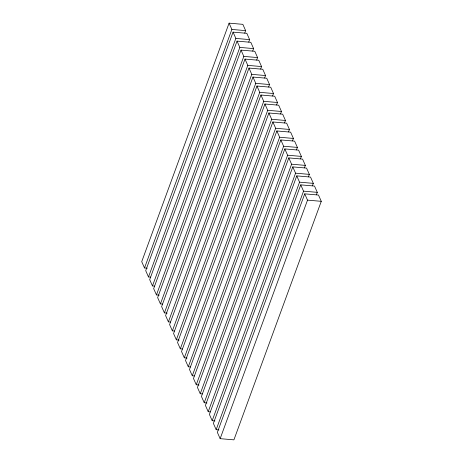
<?xml version="1.0" encoding="UTF-8"?>
<svg xmlns="http://www.w3.org/2000/svg" width="463" height="463" viewBox="0 0 463 463"><rect width="100%" height="100%" fill="white"/><g stroke="black" fill="none" stroke-linecap="round" stroke-linejoin="round"><path stroke-width="0.69" d="M244.724 33.11L245.633 30.627L242.849 24.336L229.081 23.15L141.724 261.676L144.508 267.961L147.263 268.199M144.508 267.961L231.87 29.441L229.081 23.15M248.706 42.092L249.615 39.61L246.825 33.319L233.063 32.132L145.706 270.658L148.49 276.949L150.556 277.123M148.49 276.949L235.852 38.423L233.063 32.132M252.688 51.08L253.597 48.592L250.807 42.307L237.044 41.12L149.682 279.64L152.472 285.931L154.538 286.111M152.472 285.931L239.834 47.405L237.044 41.12M256.67 60.063L257.578 57.58L254.789 51.289L241.026 50.102L153.664 288.628L156.453 294.914L159.208 295.151M156.453 294.914L243.816 56.393L241.026 50.102M260.652 69.045L261.56 66.562L258.771 60.271L245.008 59.085L157.646 297.611L160.435 303.902L162.501 304.081M160.435 303.902L247.798 65.376L245.008 59.085M264.628 78.033L265.542 75.544L262.752 69.259L248.99 68.073L161.628 306.593L164.417 312.884L167.166 313.121M164.417 312.884L251.779 74.358L248.99 68.073M268.609 87.015L269.524 84.532L266.734 78.241L252.972 77.055L165.609 315.581L168.399 321.866L170.459 322.045M168.399 321.866L255.755 83.346L252.972 77.055M272.591 95.997L273.5 93.514L270.716 87.223L256.953 86.037L169.591 324.563L172.381 330.854L174.441 331.033M172.381 330.854L259.737 92.328L256.953 86.037M276.573 104.985L277.482 102.497L274.698 96.211L260.935 95.025L173.573 333.551L176.357 339.836L179.112 340.074M176.357 339.836L263.719 101.31L260.935 95.025M280.555 113.967L281.463 111.485L278.68 105.194L264.917 104.007L177.555 342.533L180.339 348.824L182.405 348.998M180.339 348.824L267.701 110.298L264.917 104.007M284.537 122.95L285.445 120.467L282.661 114.176L268.899 112.995L181.537 351.515L184.32 357.806L187.075 358.044M184.32 357.806L271.683 119.28L268.899 112.995M288.518 131.938L289.427 129.449L286.643 123.164L272.875 121.977L185.518 360.503L188.302 366.789L190.368 366.968M188.302 366.789L275.664 128.268L272.875 121.977M292.5 140.92L293.409 138.437L290.619 132.146L276.857 130.96L189.5 369.486L192.284 375.777L194.35 375.95M192.284 375.777L279.646 137.251L276.857 130.96M296.482 149.902L297.391 147.419L294.601 141.134L280.838 139.948L193.476 378.468L196.266 384.759L199.021 384.996M196.266 384.759L283.628 146.233L280.838 139.948M300.464 158.89L301.372 156.407L298.583 150.116L284.82 148.93L197.458 387.456L200.248 393.741L202.314 393.92M200.248 393.741L287.61 155.221L284.82 148.93M304.44 167.872L305.354 165.389L302.565 159.098L288.802 157.912L201.44 396.438L204.229 402.729L206.978 402.966M204.229 402.729L291.592 164.203L288.802 157.912M308.422 176.86L309.336 174.372L306.547 168.086L292.784 166.9L205.422 405.42L208.211 411.711L210.271 411.891M208.211 411.711L295.573 173.185L292.784 166.9M312.403 185.842L313.318 183.36L310.528 177.069L296.766 175.882L209.403 414.408L212.193 420.693L214.942 420.931M212.193 420.693L299.549 182.173L296.766 175.882M316.385 194.825L317.294 192.342L314.51 186.051L300.747 184.864L213.385 423.39L216.175 429.681L218.924 429.919M216.175 429.681L303.531 191.155L300.747 184.864M304.729 193.852L217.367 432.373L220.151 438.664L233.919 439.85L321.276 201.324L318.492 195.039L304.729 193.852L307.513 200.138L220.151 438.664M231.87 29.441L245.633 30.627M235.852 38.423L249.615 39.61M239.834 47.405L253.597 48.592M243.816 56.393L257.578 57.58M247.798 65.376L261.56 66.562M251.779 74.358L265.542 75.544M255.755 83.346L269.524 84.532M259.737 92.328L273.5 93.514M263.719 101.31L277.482 102.497M267.701 110.298L281.463 111.485M271.683 119.28L285.445 120.467M275.664 128.268L289.427 129.449M279.646 137.251L293.409 138.437M283.628 146.233L297.391 147.419M287.61 155.221L301.372 156.407M291.592 164.203L305.354 165.389M295.573 173.185L309.336 174.372M299.549 182.173L313.318 183.36M303.531 191.155L317.294 192.342M307.513 200.138L321.276 201.324"/></g></svg>
